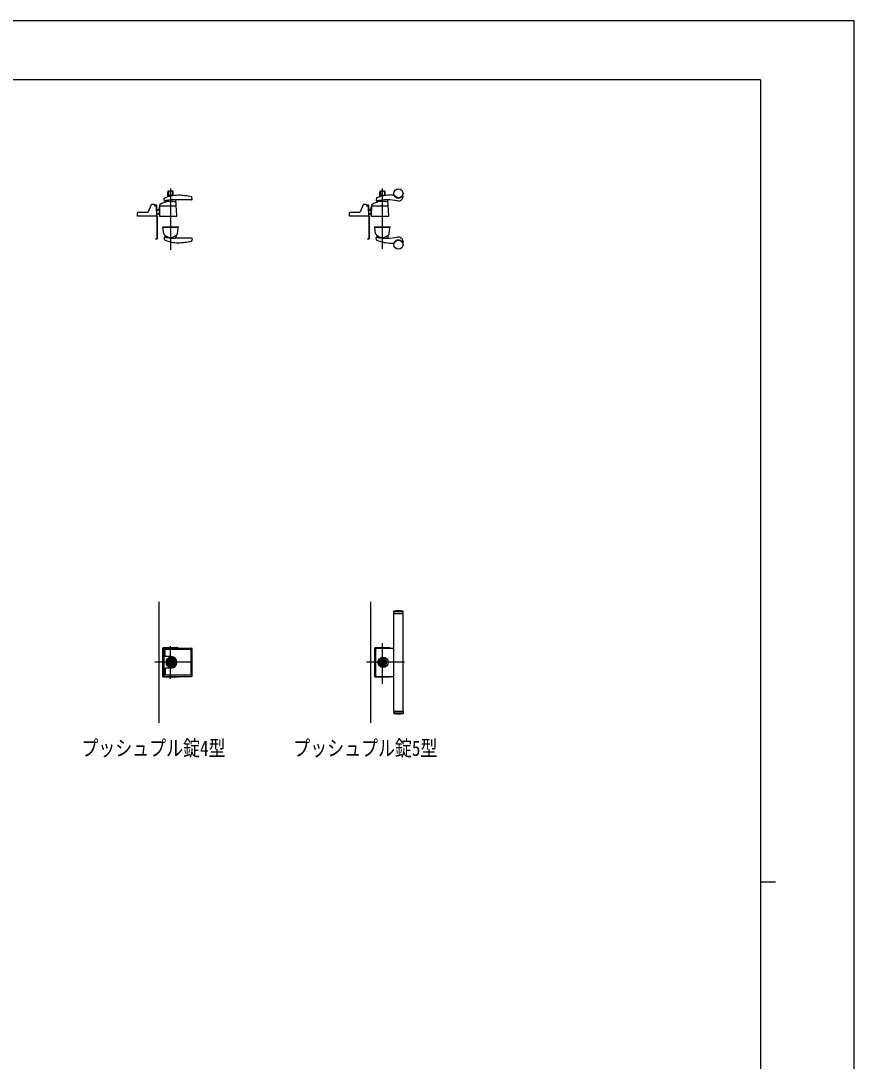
# Model space of a CAD drawing. Units: millimetres, scale not verified. Extents: x -4205 to 4205, y -2970 to 2970.
# Drawn here: x 1452 to 4205, y -468 to 2970 of the extents above; entities that cross this region are included whole.
import ezdxf
from ezdxf.enums import TextEntityAlignment as Align

# ---------------------------------------------------------------- set-up
doc = ezdxf.new("R2010")
doc.units = ezdxf.units.MM
doc.header["$LTSCALE"] = 10
for name, color, linetype in [('0-1_FRONT_V1', 7, 'Continuous'), ('0-2_USER1', 3, 'Continuous'), ('0-3_YKK_12', 2, 'Continuous'), ('0-4_YKK_13', 4, 'Continuous'), ('0-7_YKK_ZWAK', 7, 'Continuous')]:
    doc.layers.add(name, color=color, linetype=linetype)
doc.styles.add('ＭＳ ゴシック', font='')
doc.styles.get('ＭＳ ゴシック').set_extended_font_data('MS Gothic')

msp = doc.modelspace()

# ---------------------------------------------------------------- linework, layer by layer
at = {"layer": '0-1_FRONT_V1'}
for p, q in [((1907.52, 1050.33), (1907.52, 650.33)), ((2607.52, 1050.33), (2607.52, 650.33))]:
    msp.add_line(p, q, dxfattribs=at)
at = {"layer": '0-3_YKK_12'}
for p, q in [((1946.52, 2416.31), (1946.52, 2213.53)), ((2646.52, 2216.45), (2646.52, 2415.41)), ((1946.52, 795.33), (1946.52, 904.2)), ((2646.52, 778.73), (2646.52, 913.51)), ((2019.55, 850.33), (1894.15, 850.33)), ((2719.55, 850.33), (2594.15, 850.33))]:
    msp.add_line(p, q, dxfattribs=at)
at = {"layer": '0-4_YKK_13'}
for p, q in [((1953.02, 2407.25), (1940.02, 2407.25)), ((2653.02, 2407.25), (2640.02, 2407.25)), ((1925.46, 2377.34), (1926, 2382.5)), ((1928.59, 2371.44), (1928.89, 2374.47)), ((1938.02, 2388.23), (1938.02, 2405.25)), ((1939.62, 2405.25), (1939.62, 2392.75)), ((1952.92, 2392.25), (1940.12, 2392.25)), ((1953.42, 2405.25), (1953.42, 2392.75)), ((1955.02, 2392.21), (1955.02, 2405.25)), ((2015.95, 2378.75), (1961.52, 2378.75)), ((1967.49, 2325.08), (1964.13, 2378)), ((2017.94, 2380.96), (2017.39, 2386.17)), ((2626.81, 2383.77), (2625.6, 2377.55)), ((2628.59, 2371.44), (2628.89, 2374.47)), ((2638.02, 2388.71), (2638.02, 2405.25)), ((2639.62, 2405.25), (2639.62, 2392.75)), ((2652.47, 2392.25), (2640.12, 2392.25)), ((2652.92, 2392.25), (2652.47, 2392.25)), ((2653.42, 2405.25), (2653.42, 2392.75)), ((2655.02, 2392.7), (2655.02, 2405.25)), ((2667.49, 2325.08), (2664.13, 2378)), ((2676.52, 2394.55), (2684.58, 2394.55)), ((2714.52, 2389.55), (2714.52, 2391.6)), ((1882.52, 2362.3), (1873.03, 2338.79)), ((1891.52, 2363.55), (1884.37, 2363.55)), ((1893.52, 2361.55), (1893.52, 2360.05)), ((1899.52, 2361.05), (1895.52, 2361.05)), ((1898.44, 2358.05), (1895.52, 2358.05)), ((1899.52, 2357.72), (1899.52, 2359.05)), ((1901.5, 2325.07), (1900.42, 2356.12)), ((1901.52, 2326.35), (1901.52, 2359.05)), ((1901.52, 2342.5), (1903.02, 2344.16)), ((1903.09, 2344.09), (1901.52, 2342.35)), ((1903.48, 2343.75), (1901.52, 2341.57)), ((1909.52, 2326.65), (1909.52, 2354.95)), ((1910.4, 2354.95), (1909.52, 2354.95)), ((1910.52, 2360.6), (1909.53, 2325.06)), ((1963.52, 2358.05), (1912.4, 2358.05)), ((2582.52, 2362.3), (2573.03, 2338.79)), ((2591.52, 2363.55), (2584.37, 2363.55)), ((2593.52, 2361.55), (2593.52, 2360.05)), ((2599.52, 2361.05), (2595.52, 2361.05)), ((2598.44, 2358.05), (2595.52, 2358.05)), ((2599.52, 2357.72), (2599.52, 2359.05)), ((2601.5, 2325.07), (2600.42, 2356.12)), ((2601.52, 2326.35), (2601.52, 2359.05)), ((2601.52, 2342.5), (2603.02, 2344.16)), ((2603.09, 2344.09), (2601.52, 2342.35)), ((2603.48, 2343.75), (2601.52, 2341.57)), ((2610.4, 2354.95), (2609.52, 2354.95)), ((2609.52, 2326.65), (2609.52, 2354.95)), ((2610.52, 2360.6), (2609.53, 2325.06)), ((2663.52, 2358.05), (2612.4, 2358.05)), ((1837.52, 2324.55), (1837.91, 2335.62)), ((1901, 2324.55), (1837.52, 2324.55)), ((1839.91, 2337.55), (1871.1, 2337.55)), ((1901.56, 2324.75), (1901.4, 2324.75)), ((1901.52, 2326.35), (1901.46, 2326.35)), ((1901.59, 2325.35), (1901.49, 2325.35)), ((1901.52, 2333.29), (1909.52, 2333.29)), ((1901.52, 2332.77), (1909.52, 2332.77)), ((1901.52, 2332.67), (1909.52, 2332.67)), ((1901.62, 2324.75), (1901.56, 2324.75)), ((1901.62, 2325.35), (1901.59, 2325.35)), ((1901.62, 2324.75), (1901.62, 2250.05)), ((1902.22, 2324.75), (1902.22, 2250.05)), ((1910.03, 2324.55), (1966.99, 2324.55)), ((2537.52, 2324.55), (2537.91, 2335.62)), ((2601, 2324.55), (2537.52, 2324.55)), ((2539.91, 2337.55), (2571.1, 2337.55)), ((2601.56, 2324.75), (2601.4, 2324.75)), ((2601.52, 2326.35), (2601.46, 2326.35)), ((2601.59, 2325.35), (2601.49, 2325.35)), ((2601.52, 2333.29), (2609.52, 2333.29)), ((2601.52, 2332.77), (2609.52, 2332.77)), ((2601.52, 2332.67), (2609.52, 2332.67)), ((2601.62, 2324.75), (2601.56, 2324.75)), ((2601.62, 2325.35), (2601.59, 2325.35)), ((2601.62, 2324.75), (2601.62, 2250.05)), ((2602.22, 2324.75), (2602.22, 2250.05)), ((2610.03, 2324.55), (2666.99, 2324.55)), ((1920.52, 2289.55), (1972.52, 2289.55)), ((1920.52, 2289.55), (1920.52, 2288.55)), ((1920.52, 2288.55), (1972.52, 2288.55)), ((1923.84, 2266.46), (1921.58, 2288)), ((1922.08, 2288.55), (1970.96, 2288.55)), ((1969.2, 2266.46), (1971.46, 2288)), ((1972.52, 2289.55), (1972.52, 2288.55)), ((2620.52, 2289.55), (2620.52, 2288.55)), ((2620.52, 2289.55), (2672.52, 2289.55)), ((2666.52, 2288.55), (2620.52, 2288.55)), ((2620.52, 2288.55), (2672.52, 2288.55)), ((2623.84, 2266.46), (2621.58, 2288)), ((2622.08, 2288.55), (2670.96, 2288.55)), ((2669.2, 2266.46), (2671.46, 2288)), ((2672.52, 2289.55), (2672.52, 2288.55)), ((1897.22, 2249.45), (1897.22, 2248.85)), ((1897.22, 2249.45), (1901.02, 2249.45)), ((1901.02, 2248.85), (1897.22, 2248.85)), ((1925.46, 2252.76), (1926, 2247.6)), ((1928.35, 2260.21), (1928.89, 2254.83)), ((2015.95, 2251.34), (1961.52, 2251.34)), ((1964.73, 2260.18), (1964.13, 2251.34)), ((2017.94, 2249.14), (2017.39, 2243.93)), ((2597.22, 2249.45), (2597.22, 2248.85)), ((2597.22, 2249.45), (2601.02, 2249.45)), ((2601.02, 2248.85), (2597.22, 2248.85)), ((2626.81, 2246.33), (2625.6, 2252.55)), ((2628.35, 2260.21), (2628.89, 2254.83)), ((2664.73, 2260.18), (2664.14, 2251.38)), ((2676.52, 2235.55), (2684.58, 2235.55)), ((2714.52, 2240.55), (2714.52, 2238.5)), ((2685.02, 1019.83), (2684.52, 1019.33)), ((2684.52, 1019.33), (2714.52, 1019.33)), ((2684.52, 1012.83), (2684.52, 1019.33)), ((2684.52, 1016.61), (2684.52, 1015.61)), ((2684.52, 1012.83), (2714.52, 1012.83)), ((2684.52, 688.83), (2684.52, 1011.83)), ((2684.52, 1011.83), (2714.52, 1011.83)), ((2714.02, 1019.83), (2685.02, 1019.83)), ((2685.52, 1011.83), (2685.52, 1012.83)), ((2713.52, 1011.83), (2713.52, 1012.83)), ((2714.52, 1019.33), (2714.02, 1019.83)), ((2714.52, 1012.83), (2714.52, 1019.33)), ((2714.52, 688.83), (2714.52, 1011.83)), ((1921.02, 803.83), (1921.02, 896.83)), ((1921.52, 804.33), (1921.52, 896.33)), ((1923.02, 898.83), (1970.02, 898.83)), ((1923.52, 898.33), (1969.52, 898.33)), ((1925.17, 805.83), (1925.17, 894.83)), ((1927.17, 896.83), (2016.16, 896.83)), ((2018.16, 805.83), (2018.16, 894.83)), ((2621.02, 803.83), (2621.02, 896.83)), ((2621.52, 804.33), (2621.52, 896.33)), ((2623.02, 898.83), (2670.02, 898.83)), ((2623.52, 898.33), (2669.52, 898.33)), ((2625.17, 805.83), (2625.17, 894.83)), ((2627.17, 896.83), (2684.52, 896.83)), ((1929.17, 870.33), (1929.17, 891.83)), ((2013.16, 892.83), (1930.17, 892.83)), ((1948.72, 869.33), (1930.17, 869.33)), ((1949.78, 860.73), (1943.26, 860.73)), ((2014.16, 808.83), (2014.16, 891.83)), ((2649.78, 860.73), (2643.26, 860.73)), ((1929.17, 830.33), (1929.17, 808.83)), ((1948.72, 831.33), (1930.17, 831.33)), ((1942.28, 851.83), (1939.82, 851.83)), ((1939.82, 848.83), (1939.82, 851.83)), ((1942.28, 848.83), (1939.82, 848.83)), ((1942.17, 849.48), (1942.82, 849.48)), ((1942.85, 851.35), (1943.27, 850.93)), ((1943.27, 850.93), (1943.66, 850.93)), ((1944.52, 851.53), (1943.66, 850.93)), ((1944.52, 849.13), (1943.66, 849.73)), ((1945.12, 851.53), (1944.52, 851.53)), ((1944.52, 849.13), (1945.12, 849.13)), ((1945.62, 851.03), (1945.12, 851.53)), ((1945.12, 849.13), (1945.57, 849.58)), ((1945.57, 850.13), (1945.57, 849.58)), ((1946.39, 851.03), (1945.62, 851.03)), ((1945.77, 850.33), (1945.95, 850.33)), ((1947.09, 850.33), (1946.39, 851.03)), ((1946.65, 849.63), (1947.42, 849.63)), ((1947.09, 850.33), (1947.27, 850.33)), ((1947.42, 849.63), (1947.92, 849.13)), ((1947.92, 851.53), (1947.47, 851.08)), ((1947.47, 850.53), (1947.47, 851.08)), ((1948.52, 851.53), (1947.92, 851.53)), ((1947.92, 849.13), (1948.52, 849.13)), ((1948.52, 851.53), (1949.38, 850.93)), ((1948.52, 849.13), (1949.38, 849.73)), ((1949.97, 850.93), (1949.38, 850.93)), ((1949.77, 849.73), (1949.38, 849.73)), ((1950.19, 849.31), (1949.77, 849.73)), ((1950.22, 851.18), (1949.97, 850.93)), ((1950.87, 851.18), (1950.22, 851.18)), ((1950.87, 849.53), (1950.43, 849.28)), ((1953.22, 851.83), (1950.76, 851.83)), ((1953.22, 848.83), (1950.76, 848.83)), ((1950.87, 849.53), (1950.87, 851.18)), ((1953.22, 848.83), (1953.22, 851.83)), ((2639.82, 848.83), (2639.82, 851.83)), ((2642.28, 851.83), (2639.82, 851.83)), ((2642.28, 848.83), (2639.82, 848.83)), ((2642.17, 851.13), (2642.61, 851.38)), ((2642.17, 849.48), (2642.17, 851.13)), ((2642.17, 849.48), (2642.82, 849.48)), ((2642.82, 849.48), (2643.07, 849.73)), ((2642.85, 851.35), (2643.27, 850.93)), ((2643.07, 849.73), (2643.66, 849.73)), ((2643.27, 850.93), (2643.66, 850.93)), ((2644.52, 851.53), (2643.66, 850.93)), ((2644.52, 849.13), (2643.66, 849.73)), ((2644.52, 849.13), (2645.12, 849.13)), ((2645.12, 849.13), (2645.57, 849.58)), ((2645.57, 850.13), (2645.57, 849.58)), ((2646.39, 851.03), (2645.62, 851.03)), ((2645.77, 850.33), (2645.95, 850.33)), ((2645.77, 850.33), (2645.95, 850.33)), ((2645.95, 850.33), (2646.65, 849.63)), ((2647.09, 850.33), (2646.39, 851.03)), ((2646.65, 849.63), (2647.42, 849.63)), ((2647.09, 850.33), (2647.27, 850.33)), ((2647.42, 849.63), (2647.92, 849.13)), ((2647.92, 851.53), (2647.47, 851.08)), ((2647.47, 850.53), (2647.47, 851.08)), ((2648.52, 851.53), (2647.92, 851.53)), ((2647.92, 849.13), (2648.52, 849.13)), ((2648.52, 851.53), (2649.38, 850.93)), ((2648.52, 849.13), (2649.38, 849.73)), ((2649.77, 849.73), (2649.38, 849.73)), ((2650.19, 849.31), (2649.77, 849.73)), ((2650.87, 851.18), (2650.22, 851.18)), ((2650.87, 849.53), (2650.43, 849.28)), ((2653.22, 851.83), (2650.76, 851.83)), ((2653.22, 848.83), (2650.76, 848.83)), ((2650.87, 849.53), (2650.87, 851.18)), ((2653.22, 848.83), (2653.22, 851.83)), ((1923.02, 801.83), (1970.02, 801.83)), ((1923.52, 802.33), (1969.52, 802.33)), ((1927.17, 803.83), (2016.16, 803.83)), ((2013.16, 807.83), (1930.17, 807.83)), ((2623.02, 801.83), (2670.02, 801.83)), ((2623.52, 802.33), (2669.52, 802.33)), ((2627.17, 803.83), (2684.52, 803.83)), ((2684.52, 688.83), (2714.52, 688.83)), ((2684.52, 687.83), (2684.52, 681.33)), ((2685.52, 688.83), (2685.52, 687.83)), ((2713.52, 688.83), (2713.52, 687.83)), ((2684.52, 684.05), (2684.52, 685.05)), ((2684.52, 681.33), (2714.52, 681.33)), ((2714.52, 681.33), (2714.02, 680.83))]:
    msp.add_line(p, q, dxfattribs=at)
for points in [[(1899.52, 2359.05), (1895.52, 2359.05), (1895.52, 2361.05)], [(2599.52, 2359.05), (2595.52, 2359.05), (2595.52, 2361.05)], [(1942.17, 849.48), (1942.17, 851.13), (1942.61, 851.38)], [(1942.82, 849.48), (1943.07, 849.73), (1943.66, 849.73)], [(1945.77, 850.33), (1945.95, 850.33), (1946.65, 849.63)], [(2645.62, 851.03), (2645.12, 851.53), (2644.52, 851.53)], [(2650.22, 851.18), (2649.97, 850.93), (2649.38, 850.93)], [(2684.52, 687.83), (2714.52, 687.83), (2714.52, 681.33)], [(2714.02, 680.83), (2685.02, 680.83), (2684.52, 681.33)]]:
    msp.add_lwpolyline(points, dxfattribs=at)
for centre, radius in [((2699.52, 2399.55), 15), ((2699.52, 2230.55), 15), ((1948.82, 850.33), 17), ((1946.52, 850.33), 13.75), ((1946.52, 850.33), 12.5), ((1946.52, 850.33), 10.9), ((1946.52, 850.33), 9.93), ((2648.82, 850.33), 17), ((2646.52, 850.33), 13.75), ((2646.52, 850.33), 12.5), ((2646.52, 850.33), 10.9), ((2646.52, 850.33), 9.93), ((1946.52, 850.33), 8.4), ((1946.52, 850.33), 8.3), ((2646.52, 850.33), 8.4), ((2646.52, 850.33), 8.3)]:
    msp.add_circle(centre, radius, dxfattribs=at)
for centre, radius, start, end in [((1940.02, 2405.25), 2, 90, 180), ((1941.62, 2405.25), 2, 90, 180), ((1951.42, 2405.25), 2, 0, 90), ((1953.02, 2405.25), 2, 0, 90), ((2640.02, 2405.25), 2, 90, 180), ((2641.62, 2405.25), 2, 90, 180), ((2651.42, 2405.25), 2, 0, 90), ((2653.02, 2405.25), 2, 0, 90), ((1946.52, 2313.55), 60, 73.82008, 125.8349), ((1927.45, 2377.13), 2, 174, 282.13857), ((1927.99, 2382.29), 2, 113.76849, 174), ((1971.52, 2283.45), 110, 90, 113.76849), ((1961.52, 2218.75), 160, 99.53186, 102.13857), ((1930.88, 2374.27), 2, 142.71804, 174.25934), ((1961.52, 2218.75), 160, 91.25178, 99.53186), ((1940.12, 2392.75), 0.5, 180, 270), ((1952.92, 2392.75), 0.5, 270, 0), ((1961.52, 2218.75), 160, 90, 91.25178), ((1962.13, 2377.87), 2, 3.63471, 25.29474), ((1971.52, 2213.45), 180, 75.72805, 90), ((2015.4, 2385.96), 2, 6.00041, 75.72805), ((2015.95, 2380.75), 2, 270, 6.00041), ((2646.52, 2313.55), 60, 73.82008, 125.8349), ((2627.57, 2377.16), 2, 169.00402, 282.06643), ((2628.77, 2383.39), 2, 111.3942, 169.00402), ((2661.43, 2218.74), 160, 77.429, 102.06643), ((2677.29, 2259.55), 135, 90.3272, 111.3942), ((2630.88, 2374.27), 2, 142.71804, 174.25934), ((2640.12, 2392.75), 0.5, 180, 270), ((2652.92, 2392.75), 0.5, 270, 315.28488), ((2652.92, 2392.75), 0.5, 315.28488, 0), ((2662.13, 2377.87), 2, 3.63471, 25.29474), ((2684.58, 2393.55), 1, 21.88028, 90), ((2699.52, 2399.55), 15.1, 201.88028, 330.40816), ((2699.52, 2389.55), 15, 257.429, 0), ((2713.52, 2391.6), 1, 0, 150.40816), ((1871.17, 2339.55), 2, 270, 337.86903), ((1884.37, 2361.55), 2, 90, 157.86903), ((1891.52, 2361.55), 2, 0, 90), ((1895.52, 2360.05), 2, 180, 270), ((1898.42, 2356.05), 2, 2, 90), ((1899.52, 2359.05), 2, 0, 90), ((1910.45, 2337.47), 10, 95.32281, 138), ((1910.45, 2337.47), 9.9, 95.37674, 138), ((1910.45, 2337.47), 9.38, 95.67789, 138), ((1912.4, 2356.05), 2, 90, 178.40354), ((1912.52, 2360.54), 2, 125.88313, 178.40354), ((1927.59, 2371.54), 1, 288.07762, 354.25934), ((1962.68, 2369.25), 2, 3.63471, 73.82008), ((1963.52, 2356.05), 2, 3.63471, 90), ((2571.17, 2339.55), 2, 270, 337.86903), ((2584.37, 2361.55), 2, 90, 157.86903), ((2591.52, 2361.55), 2, 0, 90), ((2595.52, 2360.05), 2, 180, 270), ((2598.42, 2356.05), 2, 2, 90), ((2599.52, 2359.05), 2, 0, 90), ((2610.45, 2337.47), 10, 95.32281, 138), ((2610.45, 2337.47), 9.9, 95.37674, 138), ((2610.45, 2337.47), 9.38, 95.67789, 138), ((2612.4, 2356.05), 2, 90, 178.40354), ((2612.52, 2360.54), 2, 125.88313, 178.40354), ((2627.59, 2371.54), 1, 288.07762, 354.25934), ((2662.68, 2369.25), 2, 3.63471, 73.82008), ((2663.52, 2356.05), 2, 3.63471, 90), ((1839.91, 2335.55), 2, 90, 178), ((1901, 2325.05), 0.5, 270, 2), ((1901.62, 2324.75), 0.6, 0, 90), ((1911.02, 2326.65), 1.5, 180, 198.09664), ((1910.03, 2325.05), 0.5, 178.40354, 270), ((1966.99, 2325.05), 0.5, 270, 3.33566), ((2539.91, 2335.55), 2, 90, 178), ((2601, 2325.05), 0.5, 270, 2), ((2601.62, 2324.75), 0.6, 0, 90), ((2611.02, 2326.65), 1.5, 180, 194.55968), ((2610.03, 2325.05), 0.5, 178.40354, 270), ((2666.99, 2325.05), 0.5, 270, 3.33566), ((1922.08, 2288.05), 0.5, 90, 186), ((1970.96, 2288.05), 0.5, 354, 90), ((2622.08, 2288.05), 0.5, 90, 186), ((2670.96, 2288.05), 0.5, 354, 90), ((1901.02, 2250.05), 0.6, 270, 0), ((1901.02, 2250.05), 1.2, 270, 0), ((1925.83, 2266.63), 2, 186, 215.7863), ((1946.52, 2281.54), 27.5, 215.7863, 324.2137), ((1927.45, 2252.97), 2, 77.86143, 186), ((1927.99, 2247.81), 2, 186, 246.23151), ((1971.52, 2346.65), 110, 246.23151, 270), ((1926.36, 2260.01), 2, 5.74066, 46.89137), ((1961.52, 2411.34), 160, 257.86143, 260.46814), ((1961.52, 2411.34), 160, 260.46814, 268.74822), ((1961.52, 2411.34), 160, 268.74822, 270), ((1966.72, 2260.05), 2, 133.22023, 176.17172), ((1967.21, 2266.63), 2, 324.2137, 354), ((1971.52, 2416.65), 180, 270, 284.27195), ((2015.4, 2244.14), 2, 284.27195, 353.99959), ((2015.95, 2249.34), 2, 353.99959, 90), ((2601.02, 2250.05), 0.6, 270, 0), ((2601.02, 2250.05), 1.2, 270, 0), ((2625.83, 2266.63), 2, 186, 215.7863), ((2646.52, 2281.54), 27.5, 215.7863, 324.2137), ((2627.57, 2252.93), 2, 77.93357, 190.99598), ((2628.77, 2246.71), 2, 190.99598, 248.6058), ((2626.36, 2260.01), 2, 5.74066, 46.89137), ((2661.43, 2411.35), 160, 257.93357, 282.571), ((2677.29, 2370.55), 135, 248.6058, 269.6728), ((2630.88, 2255.03), 2, 185.74066, 189.59307), ((2666.72, 2260.05), 2, 133.22023, 176.17172), ((2667.21, 2266.63), 2, 324.2137, 354), ((2684.58, 2236.55), 1, 270, 338.11972), ((2699.52, 2230.55), 15.1, 29.59184, 158.11972), ((2699.52, 2240.55), 15, 0, 102.571), ((2713.52, 2238.5), 1, 209.59184, 0), ((2699.52, 837.83), 182.5, 85.75781, 94.24219), ((1923.02, 896.83), 2, 90, 180), ((1923.52, 896.33), 2, 90, 180), ((1927.17, 894.83), 2, 90, 180), ((1969.52, 896.33), 2, 14.47751, 90), ((1970.02, 896.83), 2, 0, 90), ((2016.16, 894.83), 2, 0, 90), ((2623.02, 896.83), 2, 90, 180), ((2623.52, 896.33), 2, 90, 180), ((2627.17, 894.83), 2, 90, 180), ((2669.52, 896.33), 2, 14.47751, 90), ((2670.02, 896.83), 2, 0, 90), ((1930.17, 891.83), 1, 90, 180), ((1930.17, 870.33), 1, 180, 270), ((1946.52, 850.33), 13.5, 90, 270), ((1946.52, 850.33), 13.5, 270, 90), ((1948.72, 850.33), 19, 270, 90), ((2013.16, 891.83), 1, 0, 90), ((2646.52, 850.33), 13.5, 90, 270), ((2646.52, 850.33), 13.5, 270, 90), ((1930.17, 830.33), 1, 90, 180), ((1946.72, 850.33), 5.7, 164.74248, 195.25752), ((1946.52, 850.33), 4.5, 19.47122, 160.52878), ((1946.52, 850.33), 4.5, 199.47122, 340.52878), ((1942.71, 851.21), 0.2, 45, 120), ((1945.77, 850.13), 0.2, 90, 180), ((1947.27, 850.53), 0.2, 270, 0), ((1950.33, 849.45), 0.2, 225, 300), ((1946.72, 850.33), 5.7, 344.74248, 15.25752), ((2646.72, 850.33), 5.7, 164.74248, 195.25752), ((2646.52, 850.33), 4.5, 19.47122, 160.52878), ((2646.52, 850.33), 4.5, 199.47122, 340.52878), ((2642.71, 851.21), 0.2, 45, 120), ((2645.77, 850.13), 0.2, 90, 180), ((2647.27, 850.53), 0.2, 270, 0), ((2650.33, 849.45), 0.2, 225, 300), ((2646.72, 850.33), 5.7, 344.74248, 15.25752), ((1923.02, 803.83), 2, 180, 270), ((1923.52, 804.33), 2, 180, 270), ((1927.17, 805.83), 2, 180, 270), ((1930.17, 808.83), 1, 180, 270), ((1969.52, 804.33), 2, 270, 345.52249), ((1970.02, 803.83), 2, 270, 0), ((2013.16, 808.83), 1, 270, 0), ((2016.16, 805.83), 2, 270, 0), ((2623.02, 803.83), 2, 180, 270), ((2623.52, 804.33), 2, 180, 270), ((2627.17, 805.83), 2, 180, 270), ((2669.52, 804.33), 2, 270, 345.52249), ((2670.02, 803.83), 2, 270, 0), ((2670.02, 803.83), 2, 358.47685, 0), ((2699.52, 862.83), 182.5, 265.75781, 274.24219)]:
    msp.add_arc(centre, radius, start, end, dxfattribs=at)
at = {"layer": '0-7_YKK_ZWAK'}
for p, q in [((3895.02, 2775), (-3904.98, 2775)), ((3895.02, 2775), (3895.02, -2525)), ((3895.02, 125), (3945.02, 125))]:
    msp.add_line(p, q, dxfattribs=at)
msp.add_lwpolyline([(-4205, -2970), (4205, -2970), (4205, 2970), (-4205, 2970)], close=True, dxfattribs=at)

# ---------------------------------------------------------------- texts
at = {"layer": '0-2_USER1', "style": 'ＭＳ ゴシック', "width": 0.8}
for s, p in [('プッシュプル錠4型', (1651.92, 525.62)), ('プッシュプル錠5型', (2351.92, 525.62))]:
    msp.add_text(s, height=51.32, dxfattribs=at).set_placement(p, align=Align.BOTTOM_LEFT)

doc.saveas('drawing.dxf')
